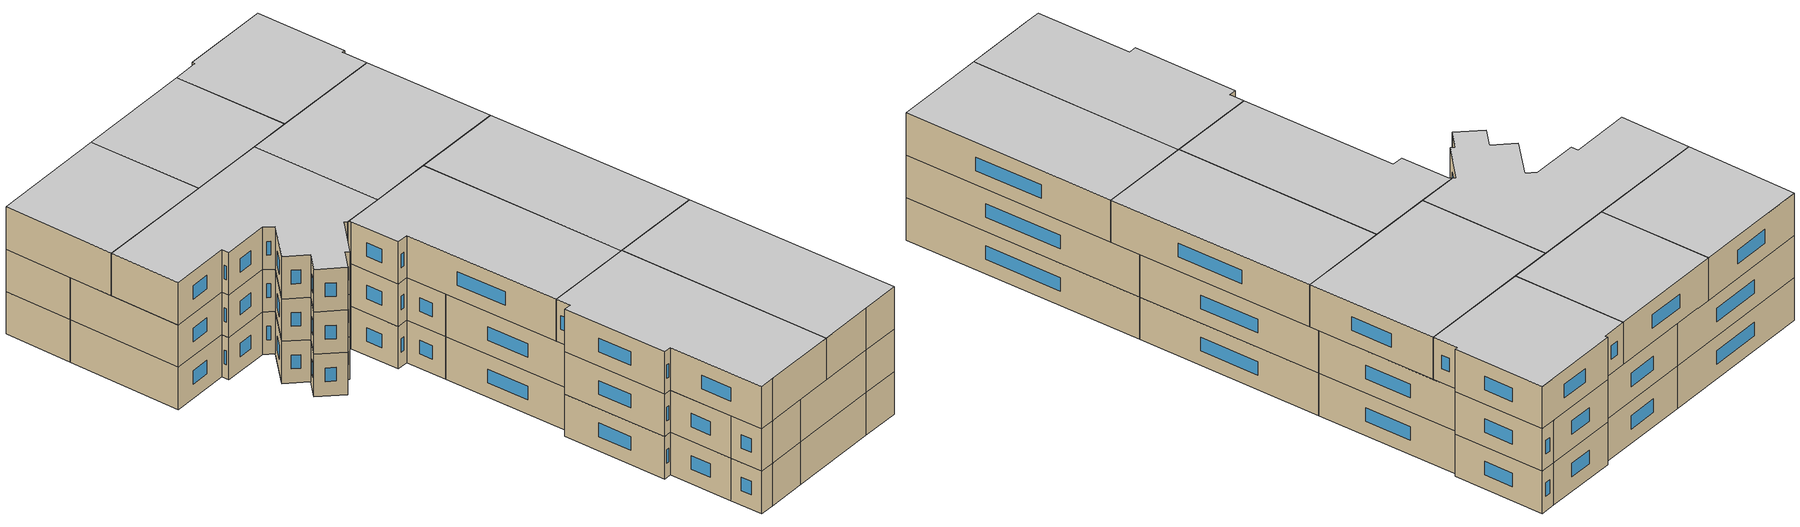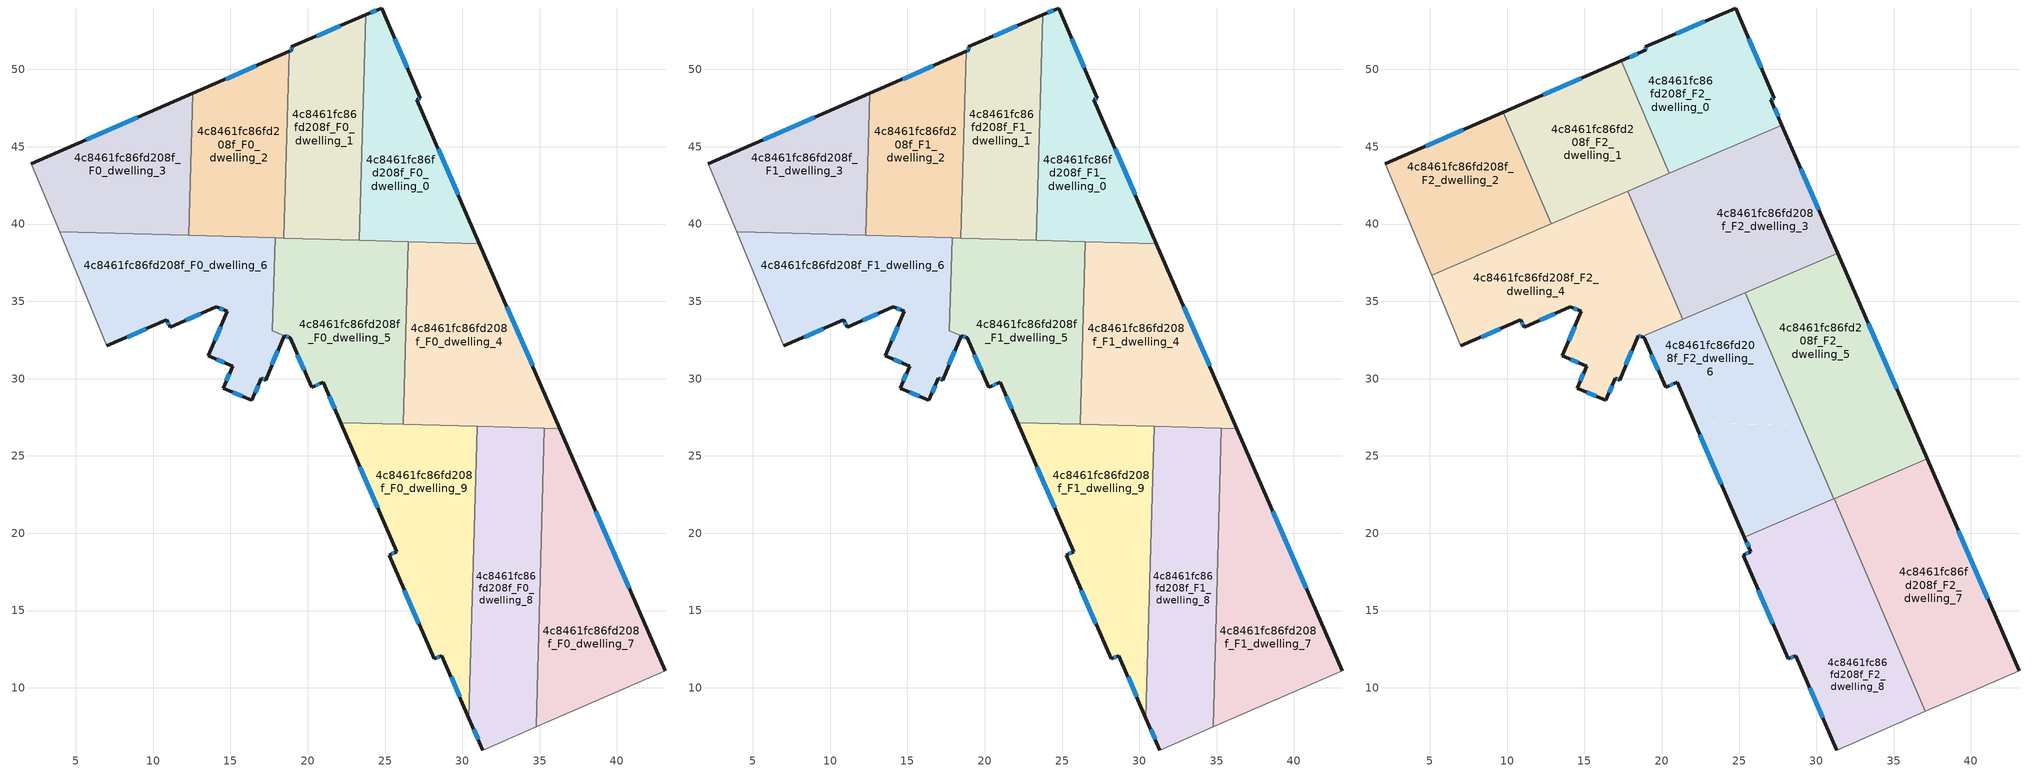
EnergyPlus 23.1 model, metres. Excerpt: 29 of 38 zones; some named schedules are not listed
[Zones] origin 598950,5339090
4c8461fc86fd208f_F0_dwelling_0
 floor ground (EU_floor_Construction): 24.77,53.98 27.29,48.13 27.06,48.05 31.11,38.74 23.33,38.95 23.73,53.53 z0
 wall outside (EU_wall_Construction): 31.11,38.74 27.06,48.05 27.29,48.13 24.77,53.98 23.73,53.53 z0:3
 wall to 4c8461fc86fd208f_F0_dwelling_1 (EU_wall_Construction): 23.73,53.53 23.33,38.95 z0:3
 wall to 4c8461fc86fd208f_F0_dwelling_4 (EU_wall_Construction): 26.49,38.87 31.11,38.74 z0:3
 wall to 4c8461fc86fd208f_F0_dwelling_5 (EU_wall_Construction): 23.33,38.95 26.49,38.87 z0:3
 window (EU_Window_Construction): 29.73,41.9 28.44,44.88 / 24.42,53.82 24.09,53.68 / 26.43,50.12 25.63,51.99 / 27.14,48.08 27.21,48.1 z1.02:1.98
4c8461fc86fd208f_F0_dwelling_1
 floor ground (EU_floor_Construction): 23.73,53.53 23.33,38.95 18.45,39.09 18.79,51.18 18.99,51.27 18.94,51.46 z0
 wall outside (EU_wall_Construction): 23.73,53.53 18.94,51.46 18.99,51.27 18.79,51.18 z0:3
 wall to 4c8461fc86fd208f_F0_dwelling_2 (EU_wall_Construction): 18.79,51.18 18.45,39.09 z0:3
 wall to 4c8461fc86fd208f_F0_dwelling_5 (EU_wall_Construction): 18.45,39.09 23.33,38.95 z0:3
 window (EU_Window_Construction): 18.92,51.24 18.86,51.21 / 18.96,51.39 18.97,51.33 / 22.1,52.82 20.57,52.16 z1.02:1.98
4c8461fc86fd208f_F0_dwelling_2
 floor ground (EU_floor_Construction): 18.79,51.18 18.45,39.09 12.3,39.26 12.56,48.46 z0
 wall outside (EU_wall_Construction): 18.79,51.18 12.56,48.46 z0:3
 wall to 4c8461fc86fd208f_F0_dwelling_3 (EU_wall_Construction): 12.56,48.46 12.3,39.26 z0:3
 wall to 4c8461fc86fd208f_F0_dwelling_6 (EU_wall_Construction): 12.3,39.26 17.88,39.11 z0:3
 wall to 4c8461fc86fd208f_F0_dwelling_5 (EU_wall_Construction): 17.88,39.11 18.45,39.09 z0:3
 window (EU_Window_Construction): 16.67,50.25 14.68,49.38 z1.02:1.98
4c8461fc86fd208f_F0_dwelling_3
 floor ground (EU_floor_Construction): 12.56,48.46 12.3,39.26 3.95,39.5 2.12,43.89 z0
 wall outside (EU_wall_Construction): 12.56,48.46 2.12,43.89 z0:3
 wall adiabatic (EU_wall_Construction): 2.12,43.89 3.95,39.5 z0:3
 wall to 4c8461fc86fd208f_F0_dwelling_6 (EU_wall_Construction): 3.95,39.5 12.3,39.26 z0:3
 window (EU_Window_Construction): 9.01,46.9 5.67,45.44 z1.02:1.98
4c8461fc86fd208f_F0_dwelling_4
 floor ground (EU_floor_Construction): 31.11,38.74 36.31,26.76 26.16,27.04 26.49,38.87 z0
 wall outside (EU_wall_Construction): 36.31,26.76 31.11,38.74 z0:3
 wall to 4c8461fc86fd208f_F0_dwelling_5 (EU_wall_Construction): 26.49,38.87 26.16,27.04 z0:3
 wall to 4c8461fc86fd208f_F0_dwelling_9 (EU_wall_Construction): 26.16,27.04 30.96,26.91 z0:3
 wall to 4c8461fc86fd208f_F0_dwelling_7 (EU_wall_Construction): 35.31,26.79 36.31,26.76 z0:3
 wall to 4c8461fc86fd208f_F0_dwelling_8 (EU_wall_Construction): 30.96,26.91 35.31,26.79 z0:3
 window (EU_Window_Construction): 34.54,30.83 32.88,34.66 z1.02:1.98
4c8461fc86fd208f_F0_dwelling_5
 floor ground (EU_floor_Construction): 26.49,38.87 26.16,27.04 22.12,27.15 20.99,29.76 20.25,29.44 18.86,32.64 17.71,33.1 17.88,39.11 z0
 wall outside (EU_wall_Construction): 18.48,32.79 18.86,32.64 20.25,29.44 20.99,29.76 22.12,27.15 z0:3
 wall to 4c8461fc86fd208f_F0_dwelling_6 (EU_wall_Construction): 17.88,39.11 17.71,33.1 18.48,32.79 z0:3
 wall to 4c8461fc86fd208f_F0_dwelling_9 (EU_wall_Construction): 22.12,27.15 26.16,27.04 z0:3
 window (EU_Window_Construction): 21.38,28.88 21.74,28.04 / 20.5,29.55 20.74,29.66 / 19.33,31.55 19.78,30.53 / 18.61,32.74 18.73,32.69 z1.02:1.98
4c8461fc86fd208f_F0_dwelling_6
 floor ground (EU_floor_Construction): 17.88,39.11 17.71,33.1 18.48,32.79 17.27,29.91 16.99,30.03 16.38,28.59 14.53,29.38 15.13,30.8 13.57,31.47 14.78,34.35 14.08,34.64 11.09,33.33 10.88,33.81 7.01,32.12 3.95,39.5 z0
 wall outside (EU_wall_Construction): 7.01,32.12 10.88,33.81 11.09,33.33 14.08,34.64 14.78,34.35 13.57,31.47 15.13,30.8 14.53,29.38 16.38,28.59 16.99,30.03 17.27,29.91 18.48,32.79 z0:3
 wall adiabatic (EU_wall_Construction): 3.95,39.5 7.01,32.12 z0:3
 window (EU_Window_Construction): 17.08,29.99 17.17,29.95 / 16.59,29.08 16.78,29.54 / 15.16,29.11 15.75,28.86 / 14.93,30.32 14.73,29.87 / 14.1,31.24 14.6,31.03 / 14.37,33.37 13.98,32.45 / 14.32,34.54 14.54,34.45 / 12.11,33.78 13.06,34.2 / 10.95,33.65 11.02,33.49 / 8.33,32.69 9.56,33.23 / 17.68,30.89 18.07,31.81 z1.02:1.98
4c8461fc86fd208f_F0_dwelling_7
 floor ground (EU_floor_Construction): 36.31,26.76 43.11,11.1 40.6,10.02 34.77,7.47 35.31,26.79 z0
 wall outside (EU_wall_Construction): 43.11,11.1 36.31,26.76 z0:3
 wall adiabatic (EU_wall_Construction): 34.77,7.47 40.6,10.02 43.11,11.1 z0:3
 wall to 4c8461fc86fd208f_F0_dwelling_8 (EU_wall_Construction): 35.31,26.79 34.77,7.47 z0:3
 window (EU_Window_Construction): 40.8,16.43 38.63,21.43 z1.02:1.98
4c8461fc86fd208f_F0_dwelling_8
 floor ground (EU_floor_Construction): 35.31,26.79 34.77,7.47 32.3,6.39 31.32,5.98 30.43,8.04 30.96,26.91 z0
 wall outside (EU_wall_Construction): 30.43,8.04 31.32,5.98 z0:3
 wall adiabatic (EU_wall_Construction): 31.32,5.98 32.3,6.39 34.77,7.47 z0:3
 wall to 4c8461fc86fd208f_F0_dwelling_9 (EU_wall_Construction): 30.96,26.91 30.43,8.04 z0:3
 window (EU_Window_Construction): 30.73,7.34 31.02,6.68 z1.02:1.98
4c8461fc86fd208f_F0_dwelling_9
 floor ground (EU_floor_Construction): 30.96,26.91 30.43,8.04 28.67,12.09 28.17,11.87 25.26,18.59 25.75,18.81 22.12,27.15 z0
 wall outside (EU_wall_Construction): 22.12,27.15 25.75,18.81 25.26,18.59 28.17,11.87 28.67,12.09 30.43,8.04 z0:3
 window (EU_Window_Construction): 25.58,18.73 25.42,18.66 / 23.36,24.31 24.52,21.65 / 29.27,10.71 29.83,9.42 / 28.34,11.95 28.5,12.02 / 26.25,16.3 27.18,14.16 z1.02:1.98
4c8461fc86fd208f_F1_dwelling_0
 floor to 4c8461fc86fd208f_F0_dwelling_0 (EU_floor_Construction): 24.77,53.98 27.29,48.13 27.06,48.05 31.11,38.74 23.33,38.95 23.73,53.53 z3
 wall outside (EU_wall_Construction): 31.11,38.74 27.06,48.05 27.29,48.13 24.77,53.98 23.73,53.53 z3:6
 wall to 4c8461fc86fd208f_F1_dwelling_1 (EU_wall_Construction): 23.73,53.53 23.33,38.95 z3:6
 wall to 4c8461fc86fd208f_F1_dwelling_4 (EU_wall_Construction): 26.49,38.87 31.11,38.74 z3:6
 wall to 4c8461fc86fd208f_F1_dwelling_5 (EU_wall_Construction): 23.33,38.95 26.49,38.87 z3:6
 window (EU_Window_Construction): 29.73,41.9 28.44,44.88 / 24.42,53.82 24.09,53.68 / 26.43,50.12 25.63,51.99 / 27.14,48.08 27.21,48.1 z4.02:4.98
 ceiling adiabatic (EU_roof_Construction): 31.11,38.74 27.77,46.41 23.48,44.57 23.33,38.95 z6
4c8461fc86fd208f_F1_dwelling_1
 floor to 4c8461fc86fd208f_F0_dwelling_1 (EU_floor_Construction): 23.73,53.53 23.33,38.95 18.45,39.09 18.79,51.18 18.99,51.27 18.94,51.46 z3
 wall outside (EU_wall_Construction): 23.73,53.53 18.94,51.46 18.99,51.27 18.79,51.18 z3:6
 wall to 4c8461fc86fd208f_F1_dwelling_2 (EU_wall_Construction): 18.79,51.18 18.45,39.09 z3:6
 wall to 4c8461fc86fd208f_F1_dwelling_5 (EU_wall_Construction): 18.45,39.09 23.33,38.95 z3:6
 window (EU_Window_Construction): 18.92,51.24 18.86,51.21 / 18.96,51.39 18.97,51.33 / 22.1,52.82 20.57,52.16 z4.02:4.98
4c8461fc86fd208f_F1_dwelling_2
 floor to 4c8461fc86fd208f_F0_dwelling_2 (EU_floor_Construction): 18.79,51.18 18.45,39.09 12.3,39.26 12.56,48.46 z3
 wall outside (EU_wall_Construction): 18.79,51.18 12.56,48.46 z3:6
 wall to 4c8461fc86fd208f_F1_dwelling_3 (EU_wall_Construction): 12.56,48.46 12.3,39.26 z3:6
 wall to 4c8461fc86fd208f_F1_dwelling_6 (EU_wall_Construction): 12.3,39.26 17.88,39.11 z3:6
 wall to 4c8461fc86fd208f_F1_dwelling_5 (EU_wall_Construction): 17.88,39.11 18.45,39.09 z3:6
 window (EU_Window_Construction): 16.67,50.25 14.68,49.38 z4.02:4.98
 ceiling adiabatic (EU_roof_Construction): 18.49,40.51 18.79,51.18 12.56,48.46 12.32,39.78 17.8,42.13 z6
4c8461fc86fd208f_F1_dwelling_3
 floor to 4c8461fc86fd208f_F0_dwelling_3 (EU_floor_Construction): 12.56,48.46 12.3,39.26 3.95,39.5 2.12,43.89 z3
 wall outside (EU_wall_Construction): 12.56,48.46 2.12,43.89 z3:6
 wall adiabatic (EU_wall_Construction): 2.12,43.89 3.95,39.5 z3:6
 wall to 4c8461fc86fd208f_F1_dwelling_6 (EU_wall_Construction): 3.95,39.5 12.3,39.26 z3:6
 window (EU_Window_Construction): 9.01,46.9 5.67,45.44 z4.02:4.98
4c8461fc86fd208f_F1_dwelling_4
 floor to 4c8461fc86fd208f_F0_dwelling_4 (EU_floor_Construction): 31.11,38.74 36.31,26.76 26.16,27.04 26.49,38.87 z3
 wall outside (EU_wall_Construction): 36.31,26.76 31.11,38.74 z3:6
 wall to 4c8461fc86fd208f_F1_dwelling_5 (EU_wall_Construction): 26.49,38.87 26.16,27.04 z3:6
 wall to 4c8461fc86fd208f_F1_dwelling_9 (EU_wall_Construction): 26.16,27.04 30.96,26.91 z3:6
 wall to 4c8461fc86fd208f_F1_dwelling_7 (EU_wall_Construction): 35.31,26.79 36.31,26.76 z3:6
 wall to 4c8461fc86fd208f_F1_dwelling_8 (EU_wall_Construction): 30.96,26.91 35.31,26.79 z3:6
 window (EU_Window_Construction): 34.54,30.83 32.88,34.66 z4.02:4.98
4c8461fc86fd208f_F1_dwelling_5
 floor to 4c8461fc86fd208f_F0_dwelling_5 (EU_floor_Construction): 26.49,38.87 26.16,27.04 22.12,27.15 20.99,29.76 20.25,29.44 18.86,32.64 17.71,33.1 17.88,39.11 z3
 wall outside (EU_wall_Construction): 18.48,32.79 18.86,32.64 20.25,29.44 20.99,29.76 22.12,27.15 z3:6
 wall to 4c8461fc86fd208f_F1_dwelling_6 (EU_wall_Construction): 17.88,39.11 17.71,33.1 18.48,32.79 z3:6
 wall to 4c8461fc86fd208f_F1_dwelling_9 (EU_wall_Construction): 22.12,27.15 26.16,27.04 z3:6
 window (EU_Window_Construction): 21.38,28.88 21.74,28.04 / 20.5,29.55 20.74,29.66 / 19.33,31.55 19.78,30.53 / 18.61,32.74 18.73,32.69 z4.02:4.98
4c8461fc86fd208f_F1_dwelling_6
 floor to 4c8461fc86fd208f_F0_dwelling_6 (EU_floor_Construction): 17.88,39.11 17.71,33.1 18.48,32.79 17.27,29.91 16.99,30.03 16.38,28.59 14.53,29.38 15.13,30.8 13.57,31.47 14.78,34.35 14.08,34.64 11.09,33.33 10.88,33.81 7.01,32.12 3.95,39.5 z3
 wall outside (EU_wall_Construction): 7.01,32.12 10.88,33.81 11.09,33.33 14.08,34.64 14.78,34.35 13.57,31.47 15.13,30.8 14.53,29.38 16.38,28.59 16.99,30.03 17.27,29.91 18.48,32.79 z3:6
 wall adiabatic (EU_wall_Construction): 3.95,39.5 7.01,32.12 z3:6
 window (EU_Window_Construction): 17.08,29.99 17.17,29.95 / 16.59,29.08 16.78,29.54 / 15.16,29.11 15.75,28.86 / 14.93,30.32 14.73,29.87 / 14.1,31.24 14.6,31.03 / 14.37,33.37 13.98,32.45 / 14.32,34.54 14.54,34.45 / 12.11,33.78 13.06,34.2 / 10.95,33.65 11.02,33.49 / 8.33,32.69 9.56,33.23 / 17.68,30.89 18.07,31.81 z4.02:4.98
4c8461fc86fd208f_F1_dwelling_7
 floor to 4c8461fc86fd208f_F0_dwelling_7 (EU_floor_Construction): 36.31,26.76 43.11,11.1 40.6,10.02 34.77,7.47 35.31,26.79 z3
 wall outside (EU_wall_Construction): 43.11,11.1 36.31,26.76 z3:6
 wall adiabatic (EU_wall_Construction): 34.77,7.47 40.6,10.02 43.11,11.1 z3:6
 wall to 4c8461fc86fd208f_F1_dwelling_8 (EU_wall_Construction): 35.31,26.79 34.77,7.47 z3:6
 window (EU_Window_Construction): 40.8,16.43 38.63,21.43 z4.02:4.98
4c8461fc86fd208f_F1_dwelling_8
 floor to 4c8461fc86fd208f_F0_dwelling_8 (EU_floor_Construction): 35.31,26.79 34.77,7.47 32.3,6.39 31.32,5.98 30.43,8.04 30.96,26.91 z3
 wall outside (EU_wall_Construction): 30.43,8.04 31.32,5.98 z3:6
 wall adiabatic (EU_wall_Construction): 31.32,5.98 32.3,6.39 34.77,7.47 z3:6
 wall to 4c8461fc86fd208f_F1_dwelling_9 (EU_wall_Construction): 30.96,26.91 30.43,8.04 z3:6
 window (EU_Window_Construction): 30.73,7.34 31.02,6.68 z4.02:4.98
4c8461fc86fd208f_F1_dwelling_9
 floor to 4c8461fc86fd208f_F0_dwelling_9 (EU_floor_Construction): 30.96,26.91 30.43,8.04 28.67,12.09 28.17,11.87 25.26,18.59 25.75,18.81 22.12,27.15 z3
 wall outside (EU_wall_Construction): 22.12,27.15 25.75,18.81 25.26,18.59 28.17,11.87 28.67,12.09 30.43,8.04 z3:6
 window (EU_Window_Construction): 25.58,18.73 25.42,18.66 / 23.36,24.31 24.52,21.65 / 29.27,10.71 29.83,9.42 / 28.34,11.95 28.5,12.02 / 26.25,16.3 27.18,14.16 z4.02:4.98
4c8461fc86fd208f_F2_dwelling_0
 floor to 4c8461fc86fd208f_F1_dwelling_1 (EU_floor_Construction): 23.73,53.53 23.48,44.57 20.49,43.29 18.69,47.49 18.79,51.18 18.99,51.27 18.94,51.46 z6
 floor to 4c8461fc86fd208f_F1_dwelling_0 (EU_floor_Construction): 24.77,53.98 27.29,48.13 27.06,48.05 27.77,46.41 23.48,44.57 23.73,53.53 z6
 floor adiabatic (EU_floor_Construction): 18.79,51.18 18.69,47.49 17.37,50.56 z6
 wall outside (EU_wall_Construction): 27.77,46.41 27.06,48.05 27.29,48.13 24.77,53.98 18.94,51.46 18.99,51.27 17.37,50.56 z6:9
 wall to 4c8461fc86fd208f_F2_dwelling_1 (EU_wall_Construction): 17.37,50.56 20.49,43.29 z6:9
 wall to 4c8461fc86fd208f_F2_dwelling_3 (EU_wall_Construction): 20.49,43.29 27.77,46.41 z6:9
 window (EU_Window_Construction): 26.43,50.12 25.63,51.99 / 27.14,48.08 27.21,48.1 / 27.53,46.97 27.3,47.49 / 18.44,51.03 17.92,50.8 / 18.96,51.39 18.97,51.33 / 22.79,53.12 20.92,52.31 z7.02:7.98
 ceiling to 4c8461fc86fd208f_F3_dwelling_0 (EU_floor_Construction): 27.77,46.41 27.06,48.05 27.29,48.13 24.77,53.98 18.94,51.46 18.99,51.27 17.37,50.56 20.49,43.29 z9
4c8461fc86fd208f_F2_dwelling_1
 floor adiabatic (EU_floor_Construction): 17.37,50.56 18.69,47.49 18.55,42.45 12.85,40.01 12.36,41.17 12.56,48.45 z6
 floor to 4c8461fc86fd208f_F1_dwelling_1 (EU_floor_Construction): 18.69,47.49 20.49,43.29 18.55,42.45 z6
 floor to 4c8461fc86fd208f_F1_dwelling_3 (EU_floor_Construction): 12.56,48.45 12.36,41.17 9.76,47.23 z6
 wall outside (EU_wall_Construction): 17.37,50.56 9.76,47.23 z6:9
 wall to 4c8461fc86fd208f_F2_dwelling_2 (EU_wall_Construction): 9.76,47.23 12.85,40.01 z6:9
 wall to 4c8461fc86fd208f_F2_dwelling_4 (EU_wall_Construction): 12.85,40.01 17.8,42.13 z6:9
 wall to 4c8461fc86fd208f_F2_dwelling_3 (EU_wall_Construction): 17.8,42.13 20.49,43.29 z6:9
 window (EU_Window_Construction): 14.78,49.43 12.35,48.36 z7.02:7.98
 ceiling to 4c8461fc86fd208f_F3_dwelling_1 (EU_floor_Construction): 20.49,43.29 17.37,50.56 9.76,47.23 12.85,40.01 z9
4c8461fc86fd208f_F2_dwelling_2
 floor to 4c8461fc86fd208f_F1_dwelling_3 (EU_floor_Construction): 9.76,47.23 12.36,41.17 12.32,39.78 11.17,39.29 3.95,39.5 2.12,43.89 z6
 floor to 4c8461fc86fd208f_F1_dwelling_6 (EU_floor_Construction): 11.17,39.29 5.11,36.69 3.95,39.5 z6
 floor adiabatic (EU_floor_Construction): 12.36,41.17 12.85,40.01 12.32,39.78 z6
 wall outside (EU_wall_Construction): 9.76,47.23 2.12,43.89 z6:9
 wall adiabatic (EU_wall_Construction): 2.12,43.89 5.11,36.69 z6:9
 wall to 4c8461fc86fd208f_F2_dwelling_4 (EU_wall_Construction): 5.11,36.69 12.85,40.01 z6:9
 window (EU_Window_Construction): 7.16,46.09 4.72,45.02 z7.02:7.98
 ceiling to 4c8461fc86fd208f_F3_dwelling_2 (EU_floor_Construction): 12.85,40.01 9.76,47.23 2.12,43.89 5.11,36.69 z9
4c8461fc86fd208f_F2_dwelling_3
 floor to 4c8461fc86fd208f_F1_dwelling_4 (EU_floor_Construction): 31.11,38.74 31.37,38.12 26.41,36 26.49,38.87 z6
 floor to 4c8461fc86fd208f_F1_dwelling_1 (EU_floor_Construction): 23.48,44.57 23.33,38.95 19.11,39.07 18.49,40.51 18.55,42.45 z6
 floor to 4c8461fc86fd208f_F1_dwelling_5 (EU_floor_Construction): 26.49,38.87 26.41,36 21.35,33.83 19.11,39.07 z6
 floor adiabatic (EU_floor_Construction): 27.77,46.41 31.11,38.74 23.33,38.95 23.48,44.57 18.55,42.45 18.49,40.51 17.8,42.13 z6
 wall outside (EU_wall_Construction): 31.37,38.12 27.77,46.41 z6:9
 wall to 4c8461fc86fd208f_F2_dwelling_4 (EU_wall_Construction): 17.8,42.13 21.35,33.83 z6:9
 wall to 4c8461fc86fd208f_F2_dwelling_5 (EU_wall_Construction): 25.41,35.57 31.37,38.12 z6:9
 wall to 4c8461fc86fd208f_F2_dwelling_6 (EU_wall_Construction): 21.36,33.83 25.41,35.57 z6:9
 window (EU_Window_Construction): 30.15,40.94 29,43.59 z7.02:7.98
 ceiling to 4c8461fc86fd208f_F3_dwelling_3 (EU_floor_Construction): 31.37,38.12 27.77,46.41 17.8,42.13 21.35,33.83 z9
4c8461fc86fd208f_F2_dwelling_4
 floor to 4c8461fc86fd208f_F1_dwelling_6 (EU_floor_Construction): 17.88,39.11 17.71,33.1 18.48,32.79 17.27,29.91 16.99,30.03 16.38,28.59 14.53,29.38 15.13,30.8 13.57,31.47 14.78,34.35 14.08,34.64 11.09,33.33 10.88,33.81 7.01,32.12 5.11,36.69 11.17,39.29 z6
 floor to 4c8461fc86fd208f_F1_dwelling_3 (EU_floor_Construction): 12.32,39.78 12.3,39.26 11.17,39.29 z6
 floor to 4c8461fc86fd208f_F1_dwelling_5 (EU_floor_Construction): 19.11,39.07 21.35,33.83 18.71,32.7 17.71,33.1 17.88,39.11 z6
 floor to 4c8461fc86fd208f_F1_dwelling_2 (EU_floor_Construction): 17.8,42.13 18.49,40.51 18.45,39.09 12.3,39.26 12.32,39.78 z6
 floor to 4c8461fc86fd208f_F1_dwelling_1 (EU_floor_Construction): 18.49,40.51 19.11,39.07 18.45,39.09 z6
 wall outside (EU_wall_Construction): 7.01,32.12 10.88,33.81 11.09,33.33 14.08,34.64 14.78,34.35 13.57,31.47 15.13,30.8 14.53,29.38 16.38,28.59 16.99,30.03 17.27,29.91 18.48,32.79 18.71,32.7 z6:9
 wall adiabatic (EU_wall_Construction): 5.11,36.69 7.01,32.12 z6:9
 wall to 4c8461fc86fd208f_F2_dwelling_6 (EU_wall_Construction): 18.71,32.7 21.35,33.83 z6:9
 window (EU_Window_Construction): 10.95,33.65 11.02,33.49 / 8.33,32.69 9.56,33.23 / 18.56,32.76 18.63,32.73 / 17.68,30.89 18.07,31.81 / 17.08,29.99 17.17,29.95 / 16.59,29.08 16.78,29.54 / 15.16,29.11 15.75,28.86 / 14.93,30.32 14.73,29.87 / 14.1,31.24 14.6,31.03 / 14.37,33.37 13.98,32.45 / 14.32,34.54 14.54,34.45 / 12.11,33.78 13.06,34.2 z7.02:7.98
 ceiling to 4c8461fc86fd208f_F3_dwelling_4 (EU_floor_Construction): 17.27,29.91 18.48,32.79 18.71,32.7 21.35,33.83 17.8,42.13 5.11,36.69 7.01,32.12 10.88,33.81 11.09,33.33 14.08,34.64 14.78,34.35 13.57,31.47 15.13,30.8 14.53,29.38 16.38,28.59 16.99,30.03 z9
4c8461fc86fd208f_F2_dwelling_5
 floor to 4c8461fc86fd208f_F1_dwelling_4 (EU_floor_Construction): 31.37,38.12 36.31,26.76 29.1,26.96 26.34,33.39 26.41,36 z6
 floor to 4c8461fc86fd208f_F1_dwelling_8 (EU_floor_Construction): 35.31,26.79 35.23,23.99 31.12,22.23 30.84,22.88 30.96,26.91 z6
 floor to 4c8461fc86fd208f_F1_dwelling_7 (EU_floor_Construction): 36.31,26.76 37.16,24.81 35.23,23.99 35.31,26.79 z6
 floor to 4c8461fc86fd208f_F1_dwelling_5 (EU_floor_Construction): 26.41,36 26.34,33.39 25.41,35.57 z6
 floor to 4c8461fc86fd208f_F1_dwelling_9 (EU_floor_Construction): 30.96,26.91 30.84,22.88 29.1,26.96 z6
 wall outside (EU_wall_Construction): 37.16,24.81 31.37,38.12 z6:9
 wall to 4c8461fc86fd208f_F2_dwelling_6 (EU_wall_Construction): 25.41,35.57 31.12,22.23 z6:9
 wall to 4c8461fc86fd208f_F2_dwelling_7 (EU_wall_Construction): 31.15,22.24 37.16,24.81 z6:9
 wall to 4c8461fc86fd208f_F2_dwelling_8 (EU_wall_Construction): 31.12,22.23 31.15,22.24 z6:9
 window (EU_Window_Construction): 35.19,29.34 33.34,33.59 z7.02:7.98
 ceiling to 4c8461fc86fd208f_F3_dwelling_5 (EU_floor_Construction): 37.16,24.81 31.37,38.12 25.41,35.57 31.12,22.23 z9
4c8461fc86fd208f_F2_dwelling_6
 floor to 4c8461fc86fd208f_F1_dwelling_5 (EU_floor_Construction): 25.41,35.57 26.34,33.39 26.16,27.04 22.13,27.15 20.99,29.76 20.25,29.44 18.86,32.64 18.71,32.7 z6
 floor to 4c8461fc86fd208f_F1_dwelling_4 (EU_floor_Construction): 26.34,33.39 29.1,26.96 26.16,27.04 z6
 floor to 4c8461fc86fd208f_F1_dwelling_9 (EU_floor_Construction): 29.1,26.96 30.84,22.88 30.82,22.1 25.34,19.75 22.13,27.15 z6
 floor to 4c8461fc86fd208f_F1_dwelling_8 (EU_floor_Construction): 30.84,22.88 31.12,22.23 30.82,22.1 z6
 wall outside (EU_wall_Construction): 18.71,32.7 18.86,32.64 20.25,29.44 20.99,29.76 25.34,19.75 z6:9
 wall to 4c8461fc86fd208f_F2_dwelling_8 (EU_wall_Construction): 25.34,19.75 31.12,22.23 z6:9
 window (EU_Window_Construction): 22.47,26.36 23.86,23.16 / 20.5,29.55 20.74,29.66 / 19.33,31.55 19.78,30.53 z7.02:7.98
 ceiling to 4c8461fc86fd208f_F3_dwelling_6 (EU_floor_Construction): 31.12,22.23 25.41,35.57 18.71,32.7 18.86,32.64 20.25,29.44 20.99,29.76 25.34,19.75 z9
4c8461fc86fd208f_F2_dwelling_7
 floor to 4c8461fc86fd208f_F1_dwelling_7 (EU_floor_Construction): 37.16,24.81 43.11,11.1 40.6,10.02 37.05,8.47 34.93,13.42 35.23,23.99 z6
 floor to 4c8461fc86fd208f_F1_dwelling_8 (EU_floor_Construction): 35.23,23.99 34.93,13.42 31.15,22.24 z6
 wall outside (EU_wall_Construction): 43.11,11.1 37.16,24.81 z6:9
 wall adiabatic (EU_wall_Construction): 37.05,8.47 40.6,10.02 43.11,11.1 z6:9
 wall to 4c8461fc86fd208f_F2_dwelling_8 (EU_wall_Construction): 31.15,22.24 37.05,8.47 z6:9
 window (EU_Window_Construction): 41.09,15.77 39.18,20.15 z7.02:7.98
 ceiling to 4c8461fc86fd208f_F3_dwelling_7 (EU_floor_Construction): 43.11,11.1 37.16,24.81 31.15,22.24 37.05,8.47 40.6,10.02 z9
4c8461fc86fd208f_F2_dwelling_8
 floor to 4c8461fc86fd208f_F1_dwelling_8 (EU_floor_Construction): 31.15,22.24 34.93,13.42 34.77,7.47 32.3,6.39 31.32,5.98 30.43,8.04 30.82,22.1 z6
 floor to 4c8461fc86fd208f_F1_dwelling_9 (EU_floor_Construction): 30.82,22.1 30.43,8.04 28.67,12.09 28.17,11.87 25.26,18.59 25.75,18.81 25.34,19.75 z6
 floor to 4c8461fc86fd208f_F1_dwelling_7 (EU_floor_Construction): 34.93,13.42 37.05,8.47 34.77,7.47 z6
 wall outside (EU_wall_Construction): 25.34,19.75 25.75,18.81 25.26,18.59 28.17,11.87 28.67,12.09 31.32,5.98 z6:9
 wall adiabatic (EU_wall_Construction): 31.32,5.98 32.3,6.39 37.05,8.47 z6:9
 window (EU_Window_Construction): 26.25,16.3 27.18,14.16 / 25.58,18.73 25.42,18.66 / 25.48,19.43 25.61,19.13 / 29.57,10.01 30.42,8.06 / 28.34,11.95 28.5,12.02 z7.02:7.98
 ceiling to 4c8461fc86fd208f_F3_dwelling_8 (EU_floor_Construction): 37.05,8.47 31.15,22.24 25.34,19.75 25.75,18.81 25.26,18.59 28.17,11.87 28.67,12.09 31.32,5.98 32.3,6.39 z9
[Building]
EU S2 Campaign: North Axis=0; Terrain=City; Solar Distribution=FullExterior
[Site:Location]
Vienna: Latitude=48; Longitude=16.5; Time Zone=1; Elevation=183
[SizingPeriod:WeatherFileDays]
AnnualSizingPeriod: Begin Month=1; Begin Day of Month=1; End Month=12; End Day of Month=31; Day of Week for Start Day=Monday; Use Weather File Daylight Saving Period=No; Use Weather File Rain and Snow Indicators=No
[MATERIAL]
EU_InternalMass_Material: Roughness=MediumRough; Thickness=0.1; Conductivity=1; Density=1800; Specific Heat=900; Thermal Absorptance=0.9; Solar Absorptance=0.7; Visible Absorptance=0.7
[MATERIAL:NOMASS] Roughness=MediumRough; Thermal Absorptance=0.9; Solar Absorptance=0.7; Visible Absorptance=0.7
Name | Thermal Resistance
EU_wall_NoMass | 0.942466
EU_roof_NoMass | 0.551687
EU_floor_NoMass | 0.66527
[WINDOWMATERIAL:SIMPLEGLAZINGSYSTEM]
EU_Window_SimpleGlazing: UFactor=2.03367; Solar Heat Gain Coefficient=0.65; Visible Transmittance=0.65
[CONSTRUCTION]
EU_wall_Construction: EU_wall_NoMass
EU_roof_Construction: EU_roof_NoMass
EU_floor_Construction: EU_floor_NoMass
EU_Window_Construction: EU_Window_SimpleGlazing
EU_InternalMass_Construction: EU_InternalMass_Material
[ZONE] Type=1; Multiplier=1; Ceiling Height=autocalculate; Floor Area=autocalculate; Part of Total Floor Area=Yes
Name | Volume
4c8461fc86fd208f_F0_dwelling_0; 4c8461fc86fd208f_F1_dwelling_0 | 196.535
4c8461fc86fd208f_F2_dwelling_0 | 196.526
4c8461fc86fd208f_F0_dwelling_1; 4c8461fc86fd208f_F1_dwelling_1 | 196.557
4c8461fc86fd208f_F2_dwelling_1 | 196.54
4c8461fc86fd208f_F0_dwelling_2; 4c8461fc86fd208f_F1_dwelling_2 | 196.549
4c8461fc86fd208f_F2_dwelling_2 | 196.537
4c8461fc86fd208f_F0_dwelling_3; 4c8461fc86fd208f_F1_dwelling_3 | 196.542
4c8461fc86fd208f_F2_dwelling_3 | 294.797
4c8461fc86fd208f_F0_dwelling_4; 4c8461fc86fd208f_F1_dwelling_4 | 262.039
4c8461fc86fd208f_F2_dwelling_4 | 316.078
4c8461fc86fd208f_F0_dwelling_5; 4c8461fc86fd208f_F1_dwelling_5 | 259.397
4c8461fc86fd208f_F2_dwelling_5 | 284.16
4c8461fc86fd208f_F0_dwelling_6; 4c8461fc86fd208f_F1_dwelling_6 | 264.686
4c8461fc86fd208f_F2_dwelling_6 | 284.205
4c8461fc86fd208f_F0_dwelling_7; 4c8461fc86fd208f_F1_dwelling_7 | 262.058
4c8461fc86fd208f_F2_dwelling_7 | 294.82
4c8461fc86fd208f_F0_dwelling_8; 4c8461fc86fd208f_F1_dwelling_8 | 262.047
4c8461fc86fd208f_F2_dwelling_8 | 294.778
4c8461fc86fd208f_F0_dwelling_9; 4c8461fc86fd208f_F1_dwelling_9 | 262.055
[INTERNALMASS] Construction=EU_InternalMass_Construction
Name | Zone or ZoneList | Surface Area
4c8461fc86fd208f_F0_dwelling_0_EU_InternalMass | 4c8461fc86fd208f_F0_dwelling_0 | 65.5116
4c8461fc86fd208f_F0_dwelling_1_EU_InternalMass | 4c8461fc86fd208f_F0_dwelling_1 | 65.519
4c8461fc86fd208f_F0_dwelling_2_EU_InternalMass | 4c8461fc86fd208f_F0_dwelling_2 | 65.5159
4c8461fc86fd208f_F0_dwelling_3_EU_InternalMass | 4c8461fc86fd208f_F0_dwelling_3 | 65.5144
4c8461fc86fd208f_F0_dwelling_4_EU_InternalMass | 4c8461fc86fd208f_F0_dwelling_4 | 87.3466
4c8461fc86fd208f_F0_dwelling_5_EU_InternalMass | 4c8461fc86fd208f_F0_dwelling_5 | 86.4656
4c8461fc86fd208f_F0_dwelling_6_EU_InternalMass | 4c8461fc86fd208f_F0_dwelling_6 | 88.229
4c8461fc86fd208f_F0_dwelling_7_EU_InternalMass | 4c8461fc86fd208f_F0_dwelling_7 | 87.3526
4c8461fc86fd208f_F0_dwelling_8_EU_InternalMass | 4c8461fc86fd208f_F0_dwelling_8 | 87.3489
4c8461fc86fd208f_F0_dwelling_9_EU_InternalMass | 4c8461fc86fd208f_F0_dwelling_9 | 87.3515
4c8461fc86fd208f_F1_dwelling_0_EU_InternalMass | 4c8461fc86fd208f_F1_dwelling_0 | 65.5116
4c8461fc86fd208f_F1_dwelling_1_EU_InternalMass | 4c8461fc86fd208f_F1_dwelling_1 | 65.519
4c8461fc86fd208f_F1_dwelling_2_EU_InternalMass | 4c8461fc86fd208f_F1_dwelling_2 | 65.5159
4c8461fc86fd208f_F1_dwelling_3_EU_InternalMass | 4c8461fc86fd208f_F1_dwelling_3 | 65.5144
4c8461fc86fd208f_F1_dwelling_4_EU_InternalMass | 4c8461fc86fd208f_F1_dwelling_4 | 87.3466
4c8461fc86fd208f_F1_dwelling_5_EU_InternalMass | 4c8461fc86fd208f_F1_dwelling_5 | 86.4656
4c8461fc86fd208f_F1_dwelling_6_EU_InternalMass | 4c8461fc86fd208f_F1_dwelling_6 | 88.229
4c8461fc86fd208f_F1_dwelling_7_EU_InternalMass | 4c8461fc86fd208f_F1_dwelling_7 | 87.3526
4c8461fc86fd208f_F1_dwelling_8_EU_InternalMass | 4c8461fc86fd208f_F1_dwelling_8 | 87.3489
4c8461fc86fd208f_F1_dwelling_9_EU_InternalMass | 4c8461fc86fd208f_F1_dwelling_9 | 87.3515
4c8461fc86fd208f_F2_dwelling_0_EU_InternalMass | 4c8461fc86fd208f_F2_dwelling_0 | 65.5088
4c8461fc86fd208f_F2_dwelling_1_EU_InternalMass | 4c8461fc86fd208f_F2_dwelling_1 | 65.5138
4c8461fc86fd208f_F2_dwelling_2_EU_InternalMass | 4c8461fc86fd208f_F2_dwelling_2 | 65.5119
4c8461fc86fd208f_F2_dwelling_3_EU_InternalMass | 4c8461fc86fd208f_F2_dwelling_3 | 98.2657
4c8461fc86fd208f_F2_dwelling_4_EU_InternalMass | 4c8461fc86fd208f_F2_dwelling_4 | 105.36
4c8461fc86fd208f_F2_dwelling_5_EU_InternalMass | 4c8461fc86fd208f_F2_dwelling_5 | 94.7199
4c8461fc86fd208f_F2_dwelling_6_EU_InternalMass | 4c8461fc86fd208f_F2_dwelling_6 | 94.7345
4c8461fc86fd208f_F2_dwelling_7_EU_InternalMass | 4c8461fc86fd208f_F2_dwelling_7 | 98.2735
4c8461fc86fd208f_F2_dwelling_8_EU_InternalMass | 4c8461fc86fd208f_F2_dwelling_8 | 98.2593
[OTHEREQUIPMENT] Fuel Type=Electricity; Design Level Calculation Method=Watts/Area; Power per Zone Floor Area=1; Fraction Latent=0; Fraction Radiant=0; Fraction Lost=0; Carbon Dioxide Generation Rate=0; EndUse Subcategory=EU_Step8_InternalGains
Name | Zone or ZoneList or Space or SpaceList | Schedule
EU_Step8_InternalGain_4c8461fc86fd208f_F0_dwelling_0_f000 | 4c8461fc86fd208f_F0_dwelling_0 | EU_Step8_GainSchedule_4c8461fc86fd208f_F0_dwelling_0_f000
EU_Step8_InternalGain_4c8461fc86fd208f_F0_dwelling_1_f000 | 4c8461fc86fd208f_F0_dwelling_1 | EU_Step8_GainSchedule_4c8461fc86fd208f_F0_dwelling_1_f000
EU_Step8_InternalGain_4c8461fc86fd208f_F0_dwelling_2_f000 | 4c8461fc86fd208f_F0_dwelling_2 | EU_Step8_GainSchedule_4c8461fc86fd208f_F0_dwelling_2_f000
EU_Step8_InternalGain_4c8461fc86fd208f_F0_dwelling_3_f000 | 4c8461fc86fd208f_F0_dwelling_3 | EU_Step8_GainSchedule_4c8461fc86fd208f_F0_dwelling_3_f000
EU_Step8_InternalGain_4c8461fc86fd208f_F0_dwelling_4_f000 | 4c8461fc86fd208f_F0_dwelling_4 | EU_Step8_GainSchedule_4c8461fc86fd208f_F0_dwelling_4_f000
EU_Step8_InternalGain_4c8461fc86fd208f_F0_dwelling_5_f000 | 4c8461fc86fd208f_F0_dwelling_5 | EU_Step8_GainSchedule_4c8461fc86fd208f_F0_dwelling_5_f000
EU_Step8_InternalGain_4c8461fc86fd208f_F0_dwelling_6_f000 | 4c8461fc86fd208f_F0_dwelling_6 | EU_Step8_GainSchedule_4c8461fc86fd208f_F0_dwelling_6_f000
EU_Step8_InternalGain_4c8461fc86fd208f_F0_dwelling_7_f000 | 4c8461fc86fd208f_F0_dwelling_7 | EU_Step8_GainSchedule_4c8461fc86fd208f_F0_dwelling_7_f000
EU_Step8_InternalGain_4c8461fc86fd208f_F0_dwelling_8_f000 | 4c8461fc86fd208f_F0_dwelling_8 | EU_Step8_GainSchedule_4c8461fc86fd208f_F0_dwelling_8_f000
EU_Step8_InternalGain_4c8461fc86fd208f_F0_dwelling_9_f000 | 4c8461fc86fd208f_F0_dwelling_9 | EU_Step8_GainSchedule_4c8461fc86fd208f_F0_dwelling_9_f000
EU_Step8_InternalGain_4c8461fc86fd208f_F1_dwelling_0_f000 | 4c8461fc86fd208f_F1_dwelling_0 | EU_Step8_GainSchedule_4c8461fc86fd208f_F1_dwelling_0_f000
EU_Step8_InternalGain_4c8461fc86fd208f_F1_dwelling_1_f000 | 4c8461fc86fd208f_F1_dwelling_1 | EU_Step8_GainSchedule_4c8461fc86fd208f_F1_dwelling_1_f000
EU_Step8_InternalGain_4c8461fc86fd208f_F1_dwelling_2_f000 | 4c8461fc86fd208f_F1_dwelling_2 | EU_Step8_GainSchedule_4c8461fc86fd208f_F1_dwelling_2_f000
EU_Step8_InternalGain_4c8461fc86fd208f_F1_dwelling_3_f000 | 4c8461fc86fd208f_F1_dwelling_3 | EU_Step8_GainSchedule_4c8461fc86fd208f_F1_dwelling_3_f000
EU_Step8_InternalGain_4c8461fc86fd208f_F1_dwelling_4_f000 | 4c8461fc86fd208f_F1_dwelling_4 | EU_Step8_GainSchedule_4c8461fc86fd208f_F1_dwelling_4_f000
EU_Step8_InternalGain_4c8461fc86fd208f_F1_dwelling_5_f000 | 4c8461fc86fd208f_F1_dwelling_5 | EU_Step8_GainSchedule_4c8461fc86fd208f_F1_dwelling_5_f000
EU_Step8_InternalGain_4c8461fc86fd208f_F1_dwelling_6_f000 | 4c8461fc86fd208f_F1_dwelling_6 | EU_Step8_GainSchedule_4c8461fc86fd208f_F1_dwelling_6_f000
EU_Step8_InternalGain_4c8461fc86fd208f_F1_dwelling_7_f000 | 4c8461fc86fd208f_F1_dwelling_7 | EU_Step8_GainSchedule_4c8461fc86fd208f_F1_dwelling_7_f000
EU_Step8_InternalGain_4c8461fc86fd208f_F1_dwelling_8_f000 | 4c8461fc86fd208f_F1_dwelling_8 | EU_Step8_GainSchedule_4c8461fc86fd208f_F1_dwelling_8_f000
EU_Step8_InternalGain_4c8461fc86fd208f_F1_dwelling_9_f000 | 4c8461fc86fd208f_F1_dwelling_9 | EU_Step8_GainSchedule_4c8461fc86fd208f_F1_dwelling_9_f000
EU_Step8_InternalGain_4c8461fc86fd208f_F2_dwelling_0_f000 | 4c8461fc86fd208f_F2_dwelling_0 | EU_Step8_GainSchedule_4c8461fc86fd208f_F2_dwelling_0_f000
EU_Step8_InternalGain_4c8461fc86fd208f_F2_dwelling_1_f000 | 4c8461fc86fd208f_F2_dwelling_1 | EU_Step8_GainSchedule_4c8461fc86fd208f_F2_dwelling_1_f000
EU_Step8_InternalGain_4c8461fc86fd208f_F2_dwelling_2_f000 | 4c8461fc86fd208f_F2_dwelling_2 | EU_Step8_GainSchedule_4c8461fc86fd208f_F2_dwelling_2_f000
EU_Step8_InternalGain_4c8461fc86fd208f_F2_dwelling_3_f000 | 4c8461fc86fd208f_F2_dwelling_3 | EU_Step8_GainSchedule_4c8461fc86fd208f_F2_dwelling_3_f000
EU_Step8_InternalGain_4c8461fc86fd208f_F2_dwelling_4_f000 | 4c8461fc86fd208f_F2_dwelling_4 | EU_Step8_GainSchedule_4c8461fc86fd208f_F2_dwelling_4_f000
EU_Step8_InternalGain_4c8461fc86fd208f_F2_dwelling_5_f000 | 4c8461fc86fd208f_F2_dwelling_5 | EU_Step8_GainSchedule_4c8461fc86fd208f_F2_dwelling_5_f000
EU_Step8_InternalGain_4c8461fc86fd208f_F2_dwelling_6_f000 | 4c8461fc86fd208f_F2_dwelling_6 | EU_Step8_GainSchedule_4c8461fc86fd208f_F2_dwelling_6_f000
EU_Step8_InternalGain_4c8461fc86fd208f_F2_dwelling_7_f000 | 4c8461fc86fd208f_F2_dwelling_7 | EU_Step8_GainSchedule_4c8461fc86fd208f_F2_dwelling_7_f000
EU_Step8_InternalGain_4c8461fc86fd208f_F2_dwelling_8_f000 | 4c8461fc86fd208f_F2_dwelling_8 | EU_Step8_GainSchedule_4c8461fc86fd208f_F2_dwelling_8_f000
[ZONEVENTILATION:DESIGNFLOWRATE] Schedule=EU_AlwaysOn; Design Flow Rate Calculation Method=AirChanges/Hour; Air Changes per Hour=0.530523; Ventilation Type=Natural; Fan Pressure Rise=0; Fan Total Efficiency=1; Constant Term Coefficient=1; Temperature Term Coefficient=0; Velocity Term Coefficient=0; Velocity Squared Term Coefficient=0; Minimum Indoor Temperature=-100; Maximum Indoor Temperature=100; Delta Temperature=-100; Minimum Outdoor Temperature=-100; Maximum Outdoor Temperature=100; Maximum Wind Speed=40
Name | Zone or ZoneList or Space or SpaceList
EU_ConstantAir_4c8461fc86fd208f_F0_dwelling_0 | 4c8461fc86fd208f_F0_dwelling_0
EU_ConstantAir_4c8461fc86fd208f_F0_dwelling_1 | 4c8461fc86fd208f_F0_dwelling_1
EU_ConstantAir_4c8461fc86fd208f_F0_dwelling_2 | 4c8461fc86fd208f_F0_dwelling_2
EU_ConstantAir_4c8461fc86fd208f_F0_dwelling_3 | 4c8461fc86fd208f_F0_dwelling_3
EU_ConstantAir_4c8461fc86fd208f_F0_dwelling_4 | 4c8461fc86fd208f_F0_dwelling_4
EU_ConstantAir_4c8461fc86fd208f_F0_dwelling_5 | 4c8461fc86fd208f_F0_dwelling_5
EU_ConstantAir_4c8461fc86fd208f_F0_dwelling_6 | 4c8461fc86fd208f_F0_dwelling_6
EU_ConstantAir_4c8461fc86fd208f_F0_dwelling_7 | 4c8461fc86fd208f_F0_dwelling_7
EU_ConstantAir_4c8461fc86fd208f_F0_dwelling_8 | 4c8461fc86fd208f_F0_dwelling_8
EU_ConstantAir_4c8461fc86fd208f_F0_dwelling_9 | 4c8461fc86fd208f_F0_dwelling_9
EU_ConstantAir_4c8461fc86fd208f_F1_dwelling_0 | 4c8461fc86fd208f_F1_dwelling_0
EU_ConstantAir_4c8461fc86fd208f_F1_dwelling_1 | 4c8461fc86fd208f_F1_dwelling_1
EU_ConstantAir_4c8461fc86fd208f_F1_dwelling_2 | 4c8461fc86fd208f_F1_dwelling_2
EU_ConstantAir_4c8461fc86fd208f_F1_dwelling_3 | 4c8461fc86fd208f_F1_dwelling_3
EU_ConstantAir_4c8461fc86fd208f_F1_dwelling_4 | 4c8461fc86fd208f_F1_dwelling_4
EU_ConstantAir_4c8461fc86fd208f_F1_dwelling_5 | 4c8461fc86fd208f_F1_dwelling_5
EU_ConstantAir_4c8461fc86fd208f_F1_dwelling_6 | 4c8461fc86fd208f_F1_dwelling_6
EU_ConstantAir_4c8461fc86fd208f_F1_dwelling_7 | 4c8461fc86fd208f_F1_dwelling_7
EU_ConstantAir_4c8461fc86fd208f_F1_dwelling_8 | 4c8461fc86fd208f_F1_dwelling_8
EU_ConstantAir_4c8461fc86fd208f_F1_dwelling_9 | 4c8461fc86fd208f_F1_dwelling_9
EU_ConstantAir_4c8461fc86fd208f_F2_dwelling_0 | 4c8461fc86fd208f_F2_dwelling_0
EU_ConstantAir_4c8461fc86fd208f_F2_dwelling_1 | 4c8461fc86fd208f_F2_dwelling_1
EU_ConstantAir_4c8461fc86fd208f_F2_dwelling_2 | 4c8461fc86fd208f_F2_dwelling_2
EU_ConstantAir_4c8461fc86fd208f_F2_dwelling_3 | 4c8461fc86fd208f_F2_dwelling_3
EU_ConstantAir_4c8461fc86fd208f_F2_dwelling_4 | 4c8461fc86fd208f_F2_dwelling_4
EU_ConstantAir_4c8461fc86fd208f_F2_dwelling_5 | 4c8461fc86fd208f_F2_dwelling_5
EU_ConstantAir_4c8461fc86fd208f_F2_dwelling_6 | 4c8461fc86fd208f_F2_dwelling_6
EU_ConstantAir_4c8461fc86fd208f_F2_dwelling_7 | 4c8461fc86fd208f_F2_dwelling_7
EU_ConstantAir_4c8461fc86fd208f_F2_dwelling_8 | 4c8461fc86fd208f_F2_dwelling_8
[HVACTEMPLATE:ZONE:IDEALLOADSAIRSYSTEM] System Availability Schedule=EU_AlwaysOn; Maximum Heating Supply Air Temperature=50; Minimum Cooling Supply Air Temperature=13; Maximum Heating Supply Air Humidity Ratio=0.0156; Minimum Cooling Supply Air Humidity Ratio=0.0077; Heating Limit=NoLimit; Cooling Limit=NoLimit; Heating Availability Schedule=EU_AlwaysOn; Cooling Availability Schedule=EU_CoolingOff; Dehumidification Control Type=ConstantSensibleHeatRatio; Cooling Sensible Heat Ratio=0.7; Dehumidification Setpoint=60; Humidification Control Type=None; Humidification Setpoint=30; Outdoor Air Method=None; Outdoor Air Flow Rate per Person=0.00944; Outdoor Air Flow Rate per Zone Floor Area=0; Outdoor Air Flow Rate per Zone=0; Demand Controlled Ventilation Type=None; Outdoor Air Economizer Type=NoEconomizer; Heat Recovery Type=None; Sensible Heat Recovery Effectiveness=0.7; Latent Heat Recovery Effectiveness=0.65
Name | Template Thermostat
4c8461fc86fd208f_F0_dwelling_0 | EU_HeatOnly_4c8461fc86fd208f_F0_dwelling_0
4c8461fc86fd208f_F0_dwelling_1 | EU_HeatOnly_4c8461fc86fd208f_F0_dwelling_1
4c8461fc86fd208f_F0_dwelling_2 | EU_HeatOnly_4c8461fc86fd208f_F0_dwelling_2
4c8461fc86fd208f_F0_dwelling_3 | EU_HeatOnly_4c8461fc86fd208f_F0_dwelling_3
4c8461fc86fd208f_F0_dwelling_4 | EU_HeatOnly_4c8461fc86fd208f_F0_dwelling_4
4c8461fc86fd208f_F0_dwelling_5 | EU_HeatOnly_4c8461fc86fd208f_F0_dwelling_5
4c8461fc86fd208f_F0_dwelling_6 | EU_HeatOnly_4c8461fc86fd208f_F0_dwelling_6
4c8461fc86fd208f_F0_dwelling_7 | EU_HeatOnly_4c8461fc86fd208f_F0_dwelling_7
4c8461fc86fd208f_F0_dwelling_8 | EU_HeatOnly_4c8461fc86fd208f_F0_dwelling_8
4c8461fc86fd208f_F0_dwelling_9 | EU_HeatOnly_4c8461fc86fd208f_F0_dwelling_9
4c8461fc86fd208f_F1_dwelling_0 | EU_HeatOnly_4c8461fc86fd208f_F1_dwelling_0
4c8461fc86fd208f_F1_dwelling_1 | EU_HeatOnly_4c8461fc86fd208f_F1_dwelling_1
4c8461fc86fd208f_F1_dwelling_2 | EU_HeatOnly_4c8461fc86fd208f_F1_dwelling_2
4c8461fc86fd208f_F1_dwelling_3 | EU_HeatOnly_4c8461fc86fd208f_F1_dwelling_3
4c8461fc86fd208f_F1_dwelling_4 | EU_HeatOnly_4c8461fc86fd208f_F1_dwelling_4
4c8461fc86fd208f_F1_dwelling_5 | EU_HeatOnly_4c8461fc86fd208f_F1_dwelling_5
4c8461fc86fd208f_F1_dwelling_6 | EU_HeatOnly_4c8461fc86fd208f_F1_dwelling_6
4c8461fc86fd208f_F1_dwelling_7 | EU_HeatOnly_4c8461fc86fd208f_F1_dwelling_7
4c8461fc86fd208f_F1_dwelling_8 | EU_HeatOnly_4c8461fc86fd208f_F1_dwelling_8
4c8461fc86fd208f_F1_dwelling_9 | EU_HeatOnly_4c8461fc86fd208f_F1_dwelling_9
4c8461fc86fd208f_F2_dwelling_0 | EU_HeatOnly_4c8461fc86fd208f_F2_dwelling_0
4c8461fc86fd208f_F2_dwelling_1 | EU_HeatOnly_4c8461fc86fd208f_F2_dwelling_1
4c8461fc86fd208f_F2_dwelling_2 | EU_HeatOnly_4c8461fc86fd208f_F2_dwelling_2
4c8461fc86fd208f_F2_dwelling_3 | EU_HeatOnly_4c8461fc86fd208f_F2_dwelling_3
4c8461fc86fd208f_F2_dwelling_4 | EU_HeatOnly_4c8461fc86fd208f_F2_dwelling_4
4c8461fc86fd208f_F2_dwelling_5 | EU_HeatOnly_4c8461fc86fd208f_F2_dwelling_5
4c8461fc86fd208f_F2_dwelling_6 | EU_HeatOnly_4c8461fc86fd208f_F2_dwelling_6
4c8461fc86fd208f_F2_dwelling_7 | EU_HeatOnly_4c8461fc86fd208f_F2_dwelling_7
4c8461fc86fd208f_F2_dwelling_8 | EU_HeatOnly_4c8461fc86fd208f_F2_dwelling_8
[SIZING:ZONE] Zone Cooling Design Supply Air Temperature Input Method=SupplyAirTemperature; Zone Cooling Design Supply Air Temperature=13; Zone Heating Design Supply Air Temperature Input Method=SupplyAirTemperature; Zone Heating Design Supply Air Temperature=50; Zone Cooling Design Supply Air Humidity Ratio=0.008; Zone Heating Design Supply Air Humidity Ratio=0.008; Cooling Design Air Flow Method=DesignDay; Cooling Design Air Flow Rate=0; Cooling Minimum Air Flow per Zone Floor Area=0.000762; Cooling Minimum Air Flow=0; Cooling Minimum Air Flow Fraction=0.2; Heating Design Air Flow Method=DesignDay; Heating Design Air Flow Rate=0; Heating Maximum Air Flow per Zone Floor Area=0.002032; Heating Maximum Air Flow=0.141576; Heating Maximum Air Flow Fraction=0.3; Account for Dedicated Outdoor Air System=No; Dedicated Outdoor Air System Control Strategy=NeutralSupplyAir; Dedicated Outdoor Air Low Setpoint Temperature for Design=autosize; Dedicated Outdoor Air High Setpoint Temperature for Design=autosize; Zone Load Sizing Method=Sensible Load Only No Latent Load; Zone Latent Cooling Design Supply Air Humidity Ratio Input Method=HumidityRatioDifference; Zone Cooling Design Supply Air Humidity Ratio Difference=0.005; Zone Latent Heating Design Supply Air Humidity Ratio Input Method=HumidityRatioDifference; Zone Humidification Design Supply Air Humidity Ratio Difference=0.005
4c8461fc86fd208f_F0_dwelling_0; 4c8461fc86fd208f_F0_dwelling_1; 4c8461fc86fd208f_F0_dwelling_2; 4c8461fc86fd208f_F0_dwelling_3; 4c8461fc86fd208f_F0_dwelling_4; 4c8461fc86fd208f_F0_dwelling_5; 4c8461fc86fd208f_F0_dwelling_6; 4c8461fc86fd208f_F0_dwelling_7; 4c8461fc86fd208f_F0_dwelling_8; 4c8461fc86fd208f_F0_dwelling_9; 4c8461fc86fd208f_F1_dwelling_0; 4c8461fc86fd208f_F1_dwelling_1; 4c8461fc86fd208f_F1_dwelling_2; 4c8461fc86fd208f_F1_dwelling_3; 4c8461fc86fd208f_F1_dwelling_4; 4c8461fc86fd208f_F1_dwelling_5; 4c8461fc86fd208f_F1_dwelling_6; 4c8461fc86fd208f_F1_dwelling_7; 4c8461fc86fd208f_F1_dwelling_8; 4c8461fc86fd208f_F1_dwelling_9; 4c8461fc86fd208f_F2_dwelling_0; 4c8461fc86fd208f_F2_dwelling_1; 4c8461fc86fd208f_F2_dwelling_2; 4c8461fc86fd208f_F2_dwelling_3; 4c8461fc86fd208f_F2_dwelling_4; 4c8461fc86fd208f_F2_dwelling_5; 4c8461fc86fd208f_F2_dwelling_6; 4c8461fc86fd208f_F2_dwelling_7; 4c8461fc86fd208f_F2_dwelling_8
[SCHEDULE:FILE] Column Number=1; Rows to Skip at Top=0; Number of Hours of Data=8760; Column Separator=Comma; Interpolate to Timestep=No; Minutes per Item=60; Adjust Schedule for Daylight Savings=Yes
Name | File
EU_Step8_GainSchedule_4c8461fc86fd208f_F0_dwelling_0_f000 | ../../schedules/4c8461fc86fd208f/4c8461fc86fd208f_F0_dwelling_0_f000_gain.csv
EU_Step8_GainSchedule_4c8461fc86fd208f_F0_dwelling_1_f000 | ../../schedules/4c8461fc86fd208f/4c8461fc86fd208f_F0_dwelling_1_f000_gain.csv
EU_Step8_GainSchedule_4c8461fc86fd208f_F0_dwelling_2_f000 | ../../schedules/4c8461fc86fd208f/4c8461fc86fd208f_F0_dwelling_2_f000_gain.csv
EU_Step8_GainSchedule_4c8461fc86fd208f_F0_dwelling_3_f000 | ../../schedules/4c8461fc86fd208f/4c8461fc86fd208f_F0_dwelling_3_f000_gain.csv
EU_Step8_GainSchedule_4c8461fc86fd208f_F0_dwelling_4_f000 | ../../schedules/4c8461fc86fd208f/4c8461fc86fd208f_F0_dwelling_4_f000_gain.csv
EU_Step8_GainSchedule_4c8461fc86fd208f_F0_dwelling_5_f000 | ../../schedules/4c8461fc86fd208f/4c8461fc86fd208f_F0_dwelling_5_f000_gain.csv
EU_Step8_GainSchedule_4c8461fc86fd208f_F0_dwelling_6_f000 | ../../schedules/4c8461fc86fd208f/4c8461fc86fd208f_F0_dwelling_6_f000_gain.csv
EU_Step8_GainSchedule_4c8461fc86fd208f_F0_dwelling_7_f000 | ../../schedules/4c8461fc86fd208f/4c8461fc86fd208f_F0_dwelling_7_f000_gain.csv
EU_Step8_GainSchedule_4c8461fc86fd208f_F0_dwelling_8_f000 | ../../schedules/4c8461fc86fd208f/4c8461fc86fd208f_F0_dwelling_8_f000_gain.csv
EU_Step8_GainSchedule_4c8461fc86fd208f_F0_dwelling_9_f000 | ../../schedules/4c8461fc86fd208f/4c8461fc86fd208f_F0_dwelling_9_f000_gain.csv
EU_Step8_GainSchedule_4c8461fc86fd208f_F1_dwelling_0_f000 | ../../schedules/4c8461fc86fd208f/4c8461fc86fd208f_F1_dwelling_0_f000_gain.csv
EU_Step8_GainSchedule_4c8461fc86fd208f_F1_dwelling_1_f000 | ../../schedules/4c8461fc86fd208f/4c8461fc86fd208f_F1_dwelling_1_f000_gain.csv
EU_Step8_GainSchedule_4c8461fc86fd208f_F1_dwelling_2_f000 | ../../schedules/4c8461fc86fd208f/4c8461fc86fd208f_F1_dwelling_2_f000_gain.csv
EU_Step8_GainSchedule_4c8461fc86fd208f_F1_dwelling_3_f000 | ../../schedules/4c8461fc86fd208f/4c8461fc86fd208f_F1_dwelling_3_f000_gain.csv
EU_Step8_GainSchedule_4c8461fc86fd208f_F1_dwelling_4_f000 | ../../schedules/4c8461fc86fd208f/4c8461fc86fd208f_F1_dwelling_4_f000_gain.csv
EU_Step8_GainSchedule_4c8461fc86fd208f_F1_dwelling_5_f000 | ../../schedules/4c8461fc86fd208f/4c8461fc86fd208f_F1_dwelling_5_f000_gain.csv
EU_Step8_GainSchedule_4c8461fc86fd208f_F1_dwelling_6_f000 | ../../schedules/4c8461fc86fd208f/4c8461fc86fd208f_F1_dwelling_6_f000_gain.csv
EU_Step8_GainSchedule_4c8461fc86fd208f_F1_dwelling_7_f000 | ../../schedules/4c8461fc86fd208f/4c8461fc86fd208f_F1_dwelling_7_f000_gain.csv
EU_Step8_GainSchedule_4c8461fc86fd208f_F1_dwelling_8_f000 | ../../schedules/4c8461fc86fd208f/4c8461fc86fd208f_F1_dwelling_8_f000_gain.csv
EU_Step8_GainSchedule_4c8461fc86fd208f_F1_dwelling_9_f000 | ../../schedules/4c8461fc86fd208f/4c8461fc86fd208f_F1_dwelling_9_f000_gain.csv
